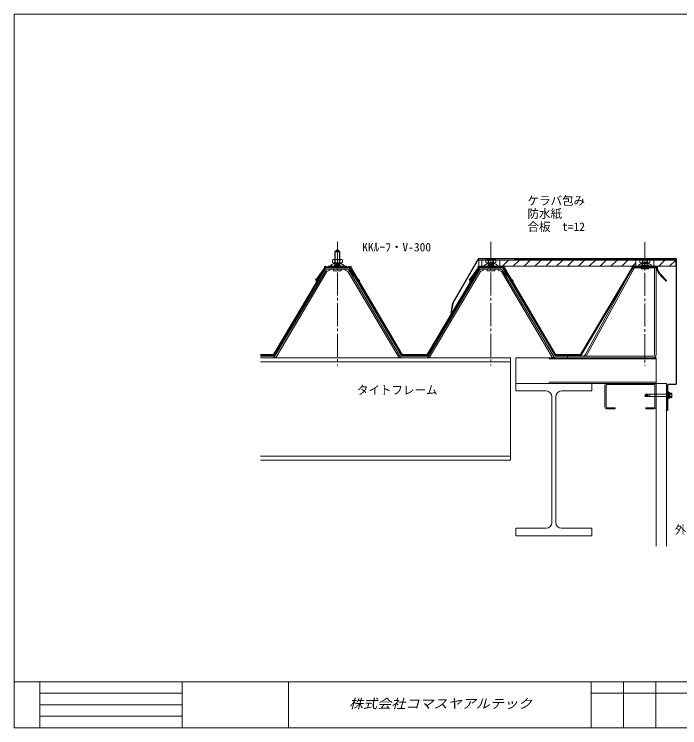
# Model space of a CAD drawing. Units: millimetres, scale not verified. Extents: x -1084 to 5209, y -2477 to 957.
# Drawn here: x 3249 to 4549, y -837 to 558 of the extents above; entities that cross this region are included whole.
import ezdxf
from ezdxf.enums import TextEntityAlignment as Align

# ---------------------------------------------------------------- set-up
doc = ezdxf.new("R2010")
doc.units = ezdxf.units.MM
doc.header["$LTSCALE"] = 5
doc.header["$PDMODE"] = 32
doc.header["$PDSIZE"] = 2.5
for name, pattern in [('CHAIN2', [12, 9, -1, 1, -1]), ('DASHED_DOUBLE_DOTTED', [11, 6, -1.5, 0.25, -1.5, 0.25, -1.5]), ('USER1', [84, 63, -21]), ('USER2', [63, 42, -21])]:
    doc.linetypes.add(name, pattern=pattern)
doc.layers.add('0-0_0', color=1, linetype='Continuous', lineweight=18)
doc.styles.add('HG丸ｺﾞｼｯｸM-PRO', font='')
doc.styles.add('ＭＳ ゴシック', font='')
doc.styles.get('HG丸ｺﾞｼｯｸM-PRO').set_extended_font_data('HG丸ｺﾞｼｯｸM-PRO')
doc.styles.get('ＭＳ ゴシック').set_extended_font_data('MS Gothic')

msp = doc.modelspace()

# ---------------------------------------------------------------- linework, layer by layer
at = {"layer": '0-0_0', "color": 4, "linetype": 'CHAIN2'}
for p, q in [((3880.323, 113.45), (3880.323, -128.55)), ((4180.323, 113.45), (4180.323, -128.55)), ((4481.323, 112.45), (4481.323, -128.55))]:
    msp.add_line(p, q, dxfattribs=at)
at = {"layer": '0-0_0', "color": 5}
for p, q in [((3875.323, 93.45), (3880.323, 98.45)), ((3885.323, 93.45), (3880.323, 98.45)), ((3875.323, 93.45), (3875.323, 67.45)), ((3875.323, 93.45), (3885.323, 93.45)), ((3876.223, 68.95), (3876.223, 94.35)), ((3876.823, 94.95), (3883.823, 94.95)), ((3884.423, 68.95), (3884.423, 94.35)), ((3885.323, 93.45), (3885.323, 67.45)), ((4175.323, 79.45), (4175.323, 67.45)), ((4185.323, 79.45), (4175.323, 79.45)), ((4176.223, 68.95), (4176.223, 79.45)), ((4184.423, 68.95), (4184.423, 79.45)), ((4185.323, 79.45), (4185.323, 67.45)), ((4476.561, 79.45), (4476.561, 67.45)), ((4486.086, 79.45), (4476.561, 79.45)), ((4486.086, 72.95), (4476.561, 72.95)), ((4477.323, 72.95), (4476.561, 71.45)), ((4486.086, 71.45), (4476.561, 71.45)), ((4477.323, 79.45), (4477.323, 72.95)), ((4485.323, 79.45), (4485.323, 72.95)), ((4485.323, 72.95), (4486.086, 71.45)), ((4486.086, 79.45), (4486.086, 67.45)), ((3872.823, 63.45), (3887.823, 63.45)), ((3872.823, 63.45), (3872.823, 62.45)), ((3872.823, 57.45), (3872.823, 59.45)), ((3873.823, 56.45), (3886.823, 56.45)), ((3885.823, 67.45), (3874.823, 67.45)), ((3874.823, 67.45), (3874.823, 63.45)), ((3885.323, 68.95), (3875.323, 68.95)), ((3875.323, 67.392), (3876.223, 68.95)), ((3885.323, 67.392), (3884.423, 68.95)), ((3885.823, 67.45), (3885.823, 63.45)), ((3887.823, 63.45), (3887.823, 62.45)), ((3887.823, 57.45), (3887.823, 59.45)), ((4172.823, 63.45), (4172.823, 62.45)), ((4172.823, 63.45), (4187.823, 63.45)), ((4172.823, 57.45), (4172.823, 59.45)), ((4173.823, 56.45), (4186.823, 56.45)), ((4174.823, 67.45), (4174.823, 63.45)), ((4185.823, 67.45), (4174.823, 67.45)), ((4175.323, 67.392), (4176.223, 68.95)), ((4185.323, 68.95), (4175.323, 68.95)), ((4185.323, 67.392), (4184.423, 68.95)), ((4185.823, 67.45), (4185.823, 63.45)), ((4187.823, 63.45), (4187.823, 62.45)), ((4187.823, 57.45), (4187.823, 59.45)), ((4473.823, 66.45), (4473.823, 67.45)), ((4473.823, 67.45), (4488.823, 67.45)), ((4473.823, 61.45), (4473.823, 63.45)), ((4474.823, 60.45), (4487.823, 60.45)), ((4488.823, 66.45), (4488.823, 67.45)), ((4488.823, 61.45), (4488.823, 63.45))]:
    msp.add_line(p, q, dxfattribs=at)
at = {"layer": '0-0_0', "color": 7}
for p, q in [((3872.542, 70.446), (3870.209, 69.14)), ((3873.323, 70.65), (3887.323, 70.65)), ((3888.105, 70.446), (3890.438, 69.14)), ((4172.542, 70.446), (4170.209, 69.14)), ((4173.323, 70.65), (4187.323, 70.65)), ((4188.105, 70.446), (4190.438, 69.14)), ((4473.542, 70.446), (4471.209, 69.14)), ((4474.323, 70.65), (4488.323, 70.65)), ((4489.105, 70.446), (4491.438, 69.14)), ((3756.402, -105.687), (3855.87, 61.606)), ((3757.777, -106.505), (3857.245, 60.788)), ((3841.331, 39.85), (3856.141, 61.001)), ((3846.759, 50.39), (3854.831, 61.918)), ((3858.926, 64.05), (3877.701, 64.05)), ((3858.926, 62.45), (3903.465, 62.45)), ((3860.168, 64.05), (3902.848, 64.05)), ((3860.168, 62.45), (3902.848, 62.45)), ((3862.823, 65.65), (3862.823, 64.05)), ((3862.823, 65.65), (3897.823, 65.65)), ((3862.823, 64.05), (3897.823, 64.05)), ((3866.323, 65.65), (3869.593, 68.691)), ((3877.701, 64.05), (3903.465, 64.05)), ((3894.323, 65.65), (3891.054, 68.691)), ((3897.823, 65.65), (3897.823, 64.05)), ((3906.395, 60.775), (4004.873, -106.486)), ((3907.774, 61.587), (4006.252, -105.675)), ((4056.402, -105.687), (4155.87, 61.606)), ((4057.777, -106.505), (4157.245, 60.788)), ((4141.331, 39.85), (4156.141, 61.001)), ((4146.759, 50.39), (4154.831, 61.918)), ((4158.926, 64.05), (4177.701, 64.05)), ((4158.926, 62.45), (4203.465, 62.45)), ((4160.168, 64.05), (4202.848, 64.05)), ((4160.168, 62.45), (4202.848, 62.45)), ((4162.823, 65.65), (4162.823, 64.05)), ((4162.823, 65.65), (4197.823, 65.65)), ((4162.823, 64.05), (4197.823, 64.05)), ((4166.323, 65.65), (4169.593, 68.691)), ((4177.701, 64.05), (4203.465, 64.05)), ((4194.323, 65.65), (4191.054, 68.691)), ((4197.823, 65.65), (4197.823, 64.05)), ((4206.395, 60.775), (4304.873, -106.486)), ((4207.774, 61.587), (4306.252, -105.675)), ((4356.402, -105.687), (4455.87, 61.606)), ((4357.777, -106.505), (4457.245, 60.788)), ((4460.168, 64.05), (4502.848, 64.05)), ((4460.168, 62.45), (4502.848, 62.45)), ((4463.823, 65.65), (4463.823, 64.05)), ((4463.823, 65.65), (4498.823, 65.65)), ((4463.823, 64.05), (4498.823, 64.05)), ((4467.323, 65.65), (4470.593, 68.691)), ((4495.323, 65.65), (4492.054, 68.691)), ((4498.823, 65.65), (4498.823, 64.05)), ((3840.02, 40.767), (3846.759, 50.39)), ((3912.382, 46.71), (3923.063, 36.048)), ((3912.88, 48.494), (3924.193, 37.18)), ((4140.02, 40.767), (4146.759, 50.39)), ((4212.382, 46.71), (4223.063, 36.048)), ((4212.88, 48.494), (4224.193, 37.18)), ((4512.382, 46.71), (4523.063, 36.048)), ((4512.88, 48.494), (4524.193, 37.18)), ((3839.116, 37.899), (3839.116, 29.476)), ((3839.116, 29.476), (3840.716, 29.476)), ((3840.716, 37.899), (3840.716, 29.476)), ((3924.193, 37.18), (3923.063, 36.048)), ((4139.116, 37.899), (4139.116, 29.476)), ((4139.116, 29.476), (4140.716, 29.476)), ((4140.716, 37.899), (4140.716, 29.476)), ((4224.193, 37.18), (4223.063, 36.048)), ((4524.193, 37.18), (4523.063, 36.048)), ((3730.323, -107.35), (3753.479, -107.35)), ((3730.323, -108.95), (3753.479, -108.95)), ((4009.182, -107.35), (4053.479, -107.35)), ((4009.182, -108.95), (4053.479, -108.95)), ((4309.182, -107.35), (4353.479, -107.35)), ((4309.182, -108.95), (4353.479, -108.95)), ((4503.323, -163.55), (4523.323, -163.55)), ((4503.323, -163.55), (4503.323, -481.55)), ((4523.323, -163.55), (4523.323, -481.55)), ((3248.823, -746.85), (5208.823, -746.85)), ((3298.823, -746.85), (3298.823, -836.85)), ((3577.168, -746.85), (3577.168, -836.85)), ((3784.73, -746.85), (3784.73, -836.85)), ((4376.605, -746.85), (4376.605, -836.85)), ((4439.605, -746.85), (4439.605, -836.85)), ((4502.605, -746.85), (4502.605, -836.85)), ((3298.823, -769.35), (3577.168, -769.35)), ((4628.605, -769.35), (4376.605, -769.35)), ((3298.823, -791.85), (3577.168, -791.85)), ((3298.823, -814.35), (3577.168, -814.35)), ((5208.823, -836.85), (3248.823, -836.85))]:
    msp.add_line(p, q, dxfattribs=at)
at = {"layer": '0-0_0', "color": 6}
for p, q in [((3871.823, 78.45), (3870.508, 77.691)), ((3870.508, 77.691), (3870.508, 73.055)), ((3874.073, 70.65), (3870.508, 73.055)), ((3888.823, 78.45), (3871.823, 78.45)), ((3875.416, 77.547), (3875.416, 73.05)), ((3885.231, 77.547), (3885.231, 73.05)), ((3886.573, 70.65), (3890.138, 73.055)), ((3888.823, 78.45), (3890.138, 77.691)), ((3890.138, 77.691), (3890.138, 73.055)), ((4171.823, 78.45), (4170.508, 77.691)), ((4170.508, 77.691), (4170.508, 73.055)), ((4174.073, 70.65), (4170.508, 73.055)), ((4188.823, 78.45), (4171.823, 78.45)), ((4175.416, 77.547), (4175.416, 73.05)), ((4185.231, 77.547), (4185.231, 73.05)), ((4186.573, 70.65), (4190.138, 73.055)), ((4188.823, 78.45), (4190.138, 77.691)), ((4190.138, 77.691), (4190.138, 73.055)), ((4472.823, 78.45), (4471.508, 77.691)), ((4471.508, 77.691), (4471.508, 73.055)), ((4475.073, 70.65), (4471.508, 73.055)), ((4489.823, 78.45), (4472.823, 78.45)), ((4476.416, 77.547), (4476.416, 73.05)), ((4486.231, 77.547), (4486.231, 73.05)), ((4487.573, 70.65), (4491.138, 73.055)), ((4489.823, 78.45), (4491.138, 77.691)), ((4491.138, 77.691), (4491.138, 73.055))]:
    msp.add_line(p, q, dxfattribs=at)
at = {"layer": '0-0_0', "color": 3}
for p, q in [((4155.332, 79.55), (4105.852, -6.152)), ((4156.025, 79.15), (4106.615, -6.43)), ((4541.523, 80.45), (4156.891, 80.45)), ((4541.523, 79.65), (4156.891, 79.65)), ((4542.523, -163.95), (4542.523, 78.65)), ((4543.323, -163.95), (4543.323, 78.65)), ((3855.579, 59.52), (3754.323, -110.55)), ((3858.156, 57.985), (3756.901, -112.084)), ((3899.913, 62.45), (3860.734, 62.45)), ((3899.913, 59.45), (3860.734, 59.45)), ((3863.123, 56.45), (3862.439, 56.45)), ((3897.523, 56.45), (3898.207, 56.45)), ((3902.491, 57.985), (4003.746, -112.084)), ((3905.068, 59.52), (4006.323, -110.55)), ((4155.579, 59.52), (4054.323, -110.55)), ((4158.156, 57.985), (4056.901, -112.084)), ((4199.913, 62.45), (4160.734, 62.45)), ((4199.913, 59.45), (4160.734, 59.45)), ((4163.123, 56.45), (4162.439, 56.45)), ((4198.207, 56.45), (4197.523, 56.45)), ((4202.491, 57.985), (4303.746, -112.084)), ((4205.068, 59.52), (4306.323, -110.55)), ((4364.099, -109.119), (4457.621, 63.311)), ((4366.736, -110.55), (4460.258, 61.881)), ((4462.895, 64.05), (4497.323, 64.05)), ((4462.895, 63.45), (4497.323, 63.45)), ((4500.323, 60.45), (4500.323, -107.55)), ((4503.323, 60.45), (4503.323, -107.55)), ((3859.862, 54.985), (3760.393, -112.084)), ((3900.785, 54.985), (4000.254, -112.084)), ((4159.862, 54.985), (4060.393, -112.084)), ((4200.785, 54.985), (4300.254, -112.084)), ((4105.596, -6.909), (4102.202, -26.154)), ((4106.378, -7.083), (4102.99, -26.293)), ((4102.202, -26.154), (4102.99, -26.293)), ((3754.323, -110.55), (3730.323, -110.55)), ((4006.323, -110.55), (4054.323, -110.55)), ((4330.323, -110.55), (4306.323, -110.55)), ((4330.323, -110.55), (4330.323, -113.55)), ((4330.323, -110.55), (4497.323, -110.55)), ((4330.323, -110.55), (4330.323, -113.55)), ((4364.099, -109.119), (4366.736, -110.55)), ((3757.815, -113.55), (3730.323, -113.55)), ((4002.832, -113.55), (4057.815, -113.55)), ((4330.323, -113.55), (4302.832, -113.55)), ((4330.323, -113.55), (4497.323, -113.55)), ((4525.323, -166.75), (4525.323, -215.669)), ((4526.123, -166.75), (4526.123, -215.752)), ((4527.123, -164.95), (4541.523, -164.95)), ((4541.523, -165.75), (4527.123, -165.75)), ((4525.123, -215.752), (4525.123, -206.652))]:
    msp.add_line(p, q, dxfattribs=at)
at = {"layer": '0-0_0', "color": 5, "linetype": 'USER1'}
msp.add_line((4541.523, 78.65), (4156.479, 78.65), dxfattribs=at)
at = {"layer": '0-0_0', "color": 33}
for p, q in [((4156.479, 77.65), (4156.479, 65.65)), ((4156.479, 77.65), (4218.323, 77.65)), ((4162.823, 77.65), (4162.823, 65.65)), ((4197.823, 77.65), (4197.823, 65.65)), ((4202.825, 65.65), (4214.825, 77.65)), ((4498.823, 77.65), (4218.323, 77.65)), ((4224.039, 65.65), (4236.039, 77.65)), ((4245.252, 65.65), (4257.252, 77.65)), ((4266.465, 65.65), (4278.465, 77.65)), ((4287.678, 65.65), (4299.678, 77.65)), ((4308.891, 65.65), (4320.891, 77.65)), ((4330.105, 65.65), (4342.105, 77.65)), ((4351.318, 65.65), (4363.318, 77.65)), ((4372.531, 65.65), (4384.531, 77.65)), ((4393.744, 65.65), (4405.744, 77.65)), ((4414.957, 65.65), (4426.957, 77.65)), ((4436.171, 65.65), (4448.171, 77.65)), ((4457.384, 65.65), (4463.823, 72.09)), ((4463.823, 77.65), (4463.823, 65.65)), ((4498.823, 77.65), (4498.823, 65.65)), ((4541.523, 77.65), (4498.823, 77.65)), ((4508.384, 65.65), (4520.384, 77.65)), ((4529.597, 65.65), (4541.597, 77.65)), ((4541.523, 65.65), (4541.523, 77.65)), ((4498.823, 65.65), (4156.479, 65.65)), ((4541.523, 65.65), (4498.823, 65.65))]:
    msp.add_line(p, q, dxfattribs=at)
at = {"layer": '0-0_0', "color": 4}
for p, q in [((3993.639, -87.406), (3990.595, -82.236)), ((4293.639, -87.406), (4290.595, -82.236)), ((3730.323, -113.55), (4218.823, -113.55)), ((3730.323, -121.55), (4218.823, -121.55)), ((4218.823, -313.55), (4218.823, -113.55)), ((4228.823, -113.55), (4228.823, -163.55)), ((4503.323, -113.55), (4228.823, -113.55)), ((4503.323, -113.55), (4503.323, -163.55)), ((4228.823, -163.55), (4228.823, -178.45)), ((4228.823, -163.55), (4228.823, -178.45)), ((4503.323, -163.55), (4228.823, -163.55)), ((4403.323, -166.75), (4403.323, -210.35)), ((4500.123, -163.55), (4406.523, -163.55)), ((4407.223, -165.85), (4499.423, -165.85)), ((4503.323, -210.35), (4503.323, -166.75)), ((4228.823, -178.45), (4288.423, -178.45)), ((4377.823, -178.45), (4318.223, -178.45)), ((4405.623, -209.65), (4405.623, -167.45)), ((4501.023, -167.45), (4501.023, -209.65)), ((4299.598, -435.475), (4299.598, -189.625)), ((4307.048, -435.475), (4307.048, -189.625)), ((4406.523, -213.55), (4423.323, -213.55)), ((4483.323, -211.25), (4483.323, -213.55)), ((4499.423, -211.25), (4483.323, -211.25)), ((4483.323, -213.55), (4500.123, -213.55)), ((4218.823, -305.55), (3730.323, -305.55)), ((4218.823, -313.55), (3730.323, -313.55)), ((4228.823, -446.65), (4288.423, -446.65)), ((4228.823, -461.55), (4228.823, -446.65)), ((4377.823, -446.65), (4318.223, -446.65)), ((4377.823, -461.55), (4377.823, -446.65)), ((4228.823, -461.55), (4377.823, -461.55))]:
    msp.add_line(p, q, dxfattribs=at)
at = {"layer": '0-0_0', "color": 7, "linetype": 'DASHED_DOUBLE_DOTTED'}
msp.add_line((4364.099, -109.119), (4363.323, -110.55), dxfattribs=at)
at = {"layer": '0-0_0', "color": 4, "linetype": 'USER2'}
for p, q in [((4503.323, -115.85), (4228.823, -115.85)), ((4503.323, -161.25), (4228.823, -161.25))]:
    msp.add_line(p, q, dxfattribs=at)
at = {"layer": '0-0_0'}
for p, q in [((4527.018, -180.563), (4526.123, -180.563)), ((4526.123, -193.359), (4526.123, -180.563)), ((4527.018, -193.668), (4527.018, -180.254)), ((4527.733, -180.254), (4527.018, -180.254)), ((4527.733, -193.668), (4527.733, -180.254)), ((4527.733, -180.254), (4528.448, -183.021)), ((4481.123, -186.961), (4482.294, -184.961)), ((4481.123, -186.961), (4482.314, -188.961)), ((4526.123, -184.961), (4482.294, -184.961)), ((4526.123, -188.961), (4482.314, -188.961)), ((4490.953, -188.961), (4490.953, -184.961)), ((4527.018, -193.359), (4526.123, -193.359)), ((4527.733, -193.668), (4527.018, -193.668)), ((4527.733, -193.668), (4528.448, -190.9)), ((4528.448, -191.88), (4528.448, -182.042)), ((4528.896, -181.595), (4529.343, -181.595)), ((4528.896, -192.327), (4529.343, -192.327)), ((4529.79, -191.88), (4529.79, -182.042)), ((4530.193, -182.557), (4529.79, -182.042)), ((4530.193, -191.365), (4529.79, -191.88)), ((4530.193, -182.557), (4533.404, -182.557)), ((4530.193, -191.365), (4530.193, -182.557)), ((4533.404, -184.713), (4530.193, -184.713)), ((4533.404, -189.209), (4530.193, -189.209)), ((4530.193, -191.365), (4533.404, -191.365)), ((4534.12, -190.649), (4534.12, -183.272))]:
    msp.add_line(p, q, dxfattribs=at)
at = {"layer": '0-0_0', "color": 7}
msp.add_lwpolyline([(3248.823, -836.85), (3248.823, 558.15), (5208.823, 558.15)], dxfattribs=at)
at = {"layer": '0-0_0', "color": 4}
for points in [[(4228.823, -163.55), (4377.823, -163.55), (4377.823, -178.45)], [(4423.323, -213.55), (4423.323, -211.25), (4407.223, -211.25)]]:
    msp.add_lwpolyline(points, dxfattribs=at)
at = {"layer": '0-0_0'}
msp.add_lwpolyline([(4481.123, -186.961), (4488.398, -187.217), (4482.294, -184.961)], dxfattribs=at)
at = {"layer": '0-0_0', "color": 3}
msp.add_lwpolyline([(4524.323, -215.752), (4524.323, -206.652), (4525.123, -206.652)], dxfattribs=at)
at = {"layer": '0-0_0', "color": 6}
for centre, radius, start, end in [((3872.962, 75.93), 3.784, 242.92568, 310.4299), ((3872.962, 74.667), 3.784, 49.5701, 90), ((3880.323, 64.671), 13.779, 69.13594, 110.86406), ((3880.323, 85.926), 13.779, 249.13594, 290.86406), ((3887.685, 74.667), 3.784, 90, 130.4299), ((3887.685, 75.93), 3.784, 229.5701, 297.07432), ((4172.962, 75.93), 3.784, 242.92568, 310.4299), ((4172.962, 74.667), 3.784, 49.5701, 90), ((4180.323, 64.671), 13.779, 69.13594, 110.86406), ((4180.323, 85.926), 13.779, 249.13594, 290.86406), ((4187.685, 74.667), 3.784, 90, 130.4299), ((4187.685, 75.93), 3.784, 229.5701, 297.07432), ((4473.962, 75.93), 3.784, 242.92568, 310.4299), ((4473.962, 74.667), 3.784, 49.5701, 90), ((4481.323, 64.671), 13.779, 69.13594, 110.86406), ((4481.323, 85.926), 13.779, 249.13594, 290.86406), ((4488.685, 74.667), 3.784, 90, 130.4299), ((4488.685, 75.93), 3.784, 229.5701, 297.07432)]:
    msp.add_arc(centre, radius, start, end, dxfattribs=at)
at = {"layer": '0-0_0', "color": 7}
for centre, radius, start, end in [((3873.323, 69.05), 1.6, 90, 119.24883), ((3887.323, 69.05), 1.6, 60.75117, 90), ((4173.323, 69.05), 1.6, 90, 119.24883), ((4187.323, 69.05), 1.6, 60.75117, 90), ((4474.323, 69.05), 1.6, 90, 119.24883), ((4488.323, 69.05), 1.6, 60.75117, 90), ((3858.926, 59.05), 5, 90, 145), ((3860.168, 59.05), 5, 90, 149.26535), ((3858.926, 59.05), 3.4, 90, 145), ((3860.168, 59.05), 3.4, 90, 149.26535), ((3871.773, 66.348), 3.2, 119.24883, 132.92266), ((3888.874, 66.348), 3.2, 47.07734, 60.75117), ((3902.848, 61.05), 3, 13.21649, 90), ((3902.848, 61.05), 1.4, 13.21649, 90), ((3903.465, 59.05), 5, 30.48818, 90), ((3903.465, 59.05), 3.4, 30.48817, 90), ((3934, 68.367), 30.6, 193.21649, 225.05095), ((3934, 68.367), 29, 193.21649, 223.25607), ((4158.926, 59.05), 5, 90, 145), ((4160.168, 59.05), 5, 90, 149.26535), ((4158.926, 59.05), 3.4, 90, 145), ((4160.168, 59.05), 3.4, 90, 149.26535), ((4171.773, 66.348), 3.2, 119.24883, 132.92266), ((4188.874, 66.348), 3.2, 47.07734, 60.75117), ((4202.848, 61.05), 3, 13.21649, 90), ((4202.848, 61.05), 1.4, 13.21649, 90), ((4203.465, 59.05), 5, 30.48818, 90), ((4203.465, 59.05), 3.4, 30.48817, 90), ((4234, 68.367), 30.6, 193.21649, 225.05095), ((4234, 68.367), 29, 193.21649, 223.25607), ((4460.168, 59.05), 5, 90, 149.26535), ((4460.168, 59.05), 3.4, 90, 149.26535), ((4472.773, 66.348), 3.2, 119.24883, 132.92266), ((4489.874, 66.348), 3.2, 47.07734, 60.75117), ((4502.848, 61.05), 3, 13.21649, 90), ((4502.848, 61.05), 1.4, 13.21649, 90), ((4534, 68.367), 30.6, 193.21649, 225.05095), ((4534, 68.367), 29, 193.21649, 223.25607), ((3844.116, 37.899), 5, 145, 180), ((3844.116, 37.899), 3.4, 145, 180), ((4144.116, 37.899), 5, 145, 180), ((4144.116, 37.899), 3.4, 145, 180), ((3753.479, -103.95), 3.4, 270, 329.26535), ((3753.479, -103.95), 5, 270, 329.26535), ((4009.182, -103.95), 5, 210.48817, 270), ((4009.182, -103.95), 3.4, 210.48818, 270), ((4053.479, -103.95), 3.4, 270, 329.26535), ((4053.479, -103.95), 5, 270, 329.26535), ((4309.182, -103.95), 5, 210.48817, 270), ((4309.182, -103.95), 3.4, 210.48818, 270), ((4353.479, -103.95), 3.4, 270, 329.26535), ((4353.479, -103.95), 5, 270, 329.26535), ((4365.03, -110.55), 3, 91.5258, 180)]:
    msp.add_arc(centre, radius, start, end, dxfattribs=at)
at = {"layer": '0-0_0', "color": 3}
for centre, radius, start, end in [((4156.891, 78.65), 1.8, 90, 150), ((4156.891, 78.65), 1, 90, 150), ((4541.523, 78.65), 1.8, 0, 90), ((4541.523, 78.65), 1, 0, 90), ((3860.734, 56.45), 6, 90, 149.23146), ((3860.734, 56.45), 3, 90, 149.23146), ((3862.439, 53.45), 3, 90, 149.23146), ((3863.123, 59.45), 3, 270, 0), ((3897.523, 59.45), 3, 180, 270), ((3898.207, 53.45), 3, 30.76854, 90), ((3899.913, 56.45), 6, 30.76854, 90), ((3899.913, 56.45), 3, 30.76854, 90), ((4160.734, 56.45), 6, 90, 149.23146), ((4160.734, 56.45), 3, 90, 149.23146), ((4162.439, 53.45), 3, 90, 149.23146), ((4163.123, 59.45), 3, 270, 0), ((4197.523, 59.45), 3, 180, 270), ((4198.207, 53.45), 3, 30.76854, 90), ((4199.913, 56.45), 6, 30.76854, 90), ((4199.913, 56.45), 3, 30.76854, 90), ((4462.895, 60.45), 6, 90, 151.5258), ((4462.895, 60.45), 3, 90, 151.5258), ((4497.323, 60.45), 6, 0, 90), ((4497.323, 60.45), 3, 0, 90), ((4108.156, -7.361), 2.6, 150, 170), ((4108.347, -7.43), 2, 150, 170), ((4497.323, -107.55), 6, 270, 0), ((4497.323, -107.55), 3, 270, 0), ((3754.323, -110.55), 3, 270, 329.23146), ((3757.815, -110.55), 3, 270, 329.23146), ((4002.832, -110.55), 3, 210.76854, 270), ((4006.323, -110.55), 3, 210.76854, 270), ((4054.323, -110.55), 3, 270, 329.23146), ((4057.815, -110.55), 3, 270, 329.23146), ((4302.832, -110.55), 3, 210.76854, 270), ((4306.323, -110.55), 3, 210.76854, 270), ((4527.123, -166.75), 1.8, 90, 180), ((4527.123, -166.75), 1, 90, 180), ((4541.523, -163.95), 1, 270, 0), ((4541.523, -163.95), 1.8, 270, 0), ((4525.223, -215.752), 0.9, 180, 0.00005), ((4525.223, -215.752), 0.1, 180, 0)]:
    msp.add_arc(centre, radius, start, end, dxfattribs=at)
at = {"layer": '0-0_0', "color": 5}
for centre, start, end in [((3873.823, 57.45), 180, 270), ((3886.823, 57.45), 270, 0), ((4173.823, 57.45), 180, 270), ((4186.823, 57.45), 270, 0), ((4474.823, 61.45), 180, 270), ((4487.823, 61.45), 270, 0)]:
    msp.add_arc(centre, 1, start, end, dxfattribs=at)
at = {"layer": '0-0_0', "color": 4}
for centre, radius, start, end in [((4406.523, -166.75), 3.2, 90, 180), ((4407.223, -167.45), 1.6, 90, 180), ((4499.423, -167.45), 1.6, 0, 90), ((4500.123, -166.75), 3.2, 0, 90), ((4288.423, -189.625), 11.175, 0, 90), ((4318.223, -189.625), 11.175, 90, 180), ((4406.523, -210.35), 3.2, 180, 270), ((4407.223, -209.65), 1.6, 180, 270), ((4499.423, -209.65), 1.6, 270, 0), ((4500.123, -210.35), 3.2, 270, 0), ((4288.423, -435.475), 11.175, 270, 0), ((4318.223, -435.475), 11.175, 180, 270)]:
    msp.add_arc(centre, radius, start, end, dxfattribs=at)
at = {"layer": '0-0_0'}
for centre, radius, start, end in [((4528.896, -182.042), 0.447, 90, 180), ((4528.896, -191.88), 0.447, 180, 270), ((4529.343, -182.042), 0.447, 0, 90), ((4529.343, -191.88), 0.447, 270, 0), ((4533.404, -183.272), 0.715, 0, 90), ((4533.404, -183.997), 0.715, 270, 0), ((4533.404, -185.428), 0.715, 0, 90), ((4533.404, -188.494), 0.715, 270, 0), ((4533.404, -189.925), 0.715, 0, 90), ((4533.404, -190.649), 0.715, 270, 0)]:
    msp.add_arc(centre, radius, start, end, dxfattribs=at)
at = {"layer": '0-0_0', "color": 2}
for p in [(3856.323, 64.05), (3906.323, 64.05), (4156.323, 64.05), (4206.323, 64.05)]:
    msp.add_point(p, dxfattribs=at)
at = {"layer": '0-0_0', "color": 7}
for p in [(3856.323, 64.05), (3857.323, 64.05), (3905.323, 64.05), (3906.323, 64.05), (4156.323, 64.05), (4157.323, 64.05), (4205.323, 64.05), (4206.323, 64.05), (4457.323, 64.05), (4505.323, 64.05), (3839.116, 39.476), (4139.116, 39.476), (3756.323, -108.95), (4006.323, -108.95), (4056.323, -108.95), (4306.323, -108.95), (4356.323, -108.95)]:
    msp.add_point(p, dxfattribs=at)
at = {"layer": '0-0_0'}
for p in [(3857.323, 64.05), (4157.323, 64.05), (4457.323, 64.05)]:
    msp.add_point(p, dxfattribs=at)

# ---------------------------------------------------------------- texts
at = {"layer": '0-0_0', "color": 7, "style": 'ＭＳ ゴシック'}
for s, p in [('ケラバ包み', (4251.875, 180.382)), ('防水紙', (4251.875, 154.917)), ('合板\u3000t=12', (4251.875, 129.452)), ('KKﾙｰﾌ・V-300', (3928.667, 89.583)), ('タイトフレーム', (3918.521, -189.844)), ('外壁材', (4539.85, -462.701))]:
    msp.add_text(s, height=16.5, dxfattribs=at).set_placement(p, align=Align.BOTTOM_LEFT)
at = {"layer": '0-0_0', "color": 3, "style": 'HG丸ｺﾞｼｯｸM-PRO', "oblique": 15, "width": 1.1}
msp.add_text('株式会社コマスヤアルテック', height=18.33, dxfattribs=at).set_placement((3903.167, -804.35), align=Align.BOTTOM_LEFT)

doc.saveas('drawing.dxf')
